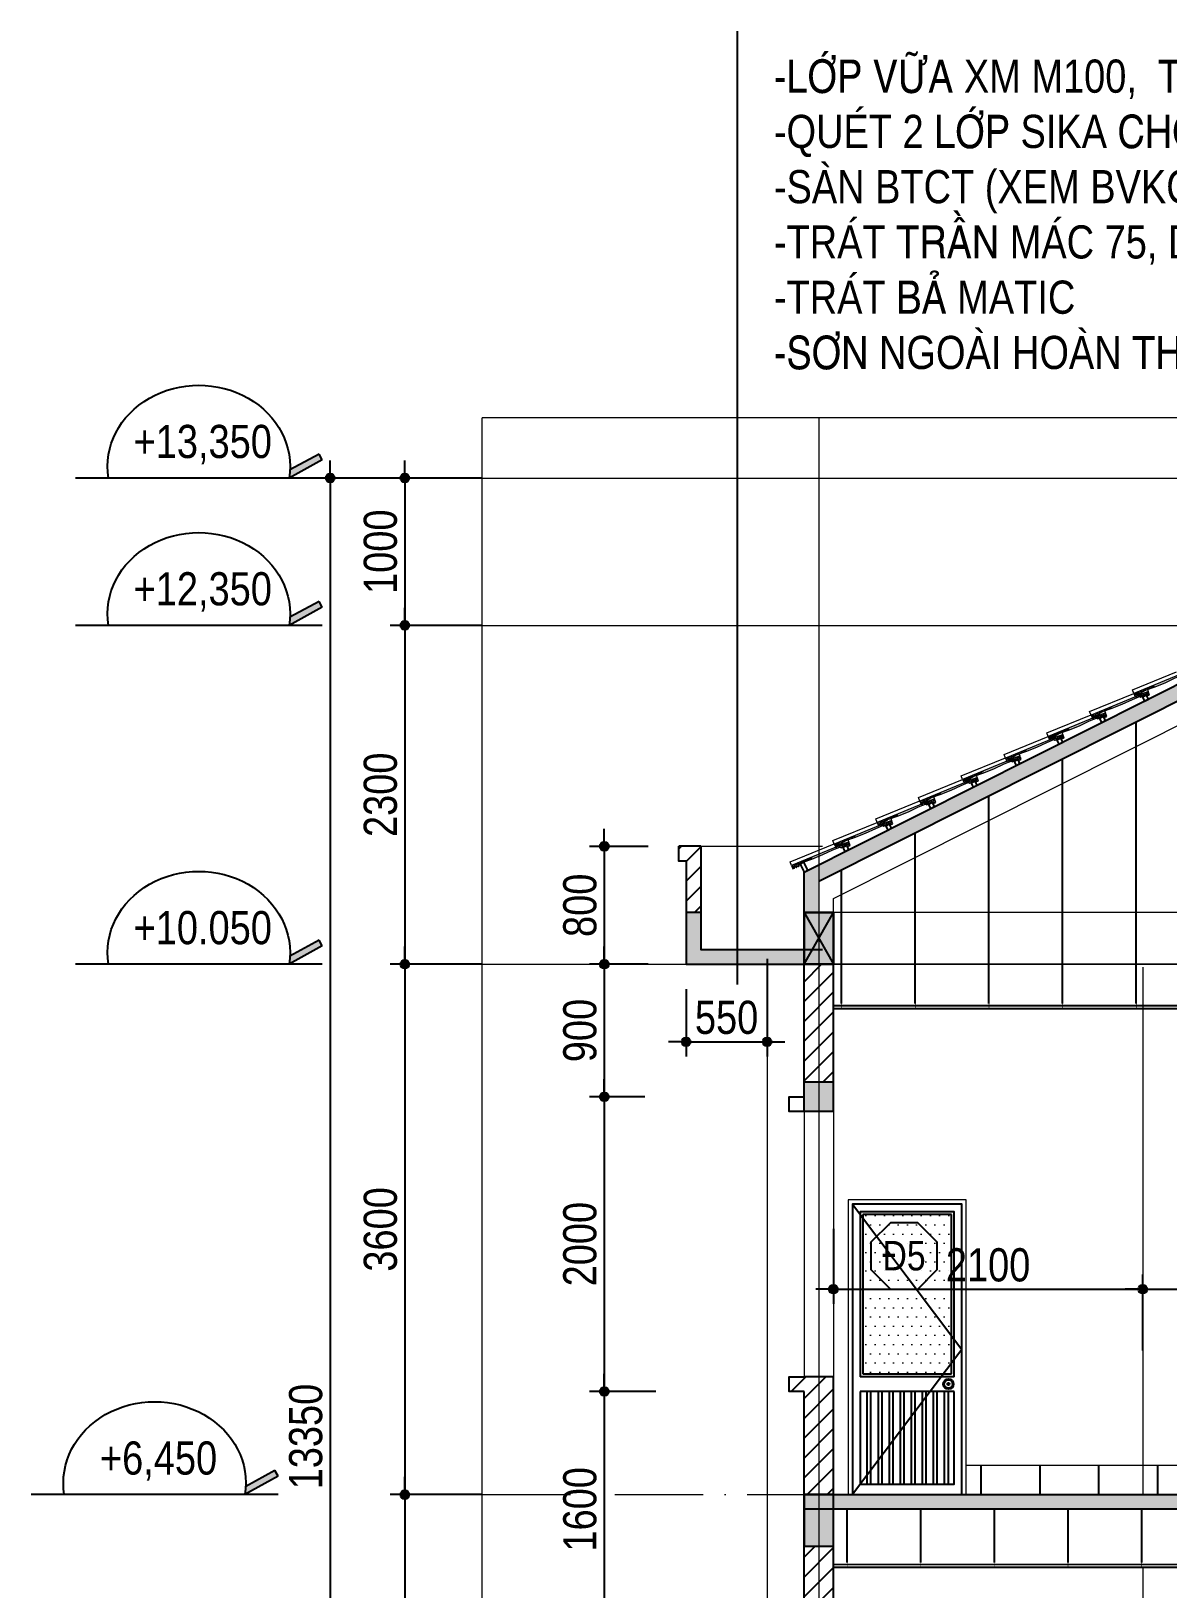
# Model space of a CAD drawing. Extents: x -79995 to 347433, y -157641 to 104789.
# Drawn here: x -18448 to -10732, y -88721 to -78148 of the extents above; entities that cross this region are included whole.
import ezdxf
from ezdxf.enums import TextEntityAlignment as Align

# ---------------------------------------------------------------- set-up
doc = ezdxf.new("R2010")
doc.units = 0
doc.linetypes.add('ACAD_ISO10W100', pattern=[18, 12, -3, 0, -3])
doc.layers.get('DEFPOINTS').update_dxf_attribs({"linetype": 'CONTINUOUS'})
for name, color, linetype in [('009', 251, 'CONTINUOUS'), ('daucat', 220, 'CONTINUOUS'), ('DIM', 1, 'CONTINUOUS'), ('DOOR', 20, 'CONTINUOUS'), ('HACH', 8, 'CONTINUOUS'), ('HACTH', 8, 'CONTINUOUS'), ('HATCH', 8, 'CONTINUOUS'), ('netthay', 2, 'CONTINUOUS'), ('TAGS', 60, 'CONTINUOUS'), ('TEXT', 7, 'CONTINUOUS'), ('TUONG', 131, 'CONTINUOUS')]:
    doc.layers.add(name, color=color, linetype=linetype)
for name, color, linetype, lineweight in [('kinh', 153, 'CONTINUOUS', 13), ('NET-THAY', 2, 'CONTINUOUS', 13), ('TRUC', 24, 'CONTINUOUS', 0)]:
    doc.layers.add(name, color=color, linetype=linetype, lineweight=lineweight)
doc.styles.add('HEL-CONDENSE', font='')
doc.styles.add('HELVE-CONDENSE', font='')
doc.styles.get("Standard").update_dxf_attribs({"font": '', "height": 25})
doc.styles.add('VNI-HELVE-CONDENSEN', font='')
doc.styles.get('HEL-CONDENSE').set_extended_font_data('VNI-Helve-Condense')
doc.styles.get('HELVE-CONDENSE').set_extended_font_data('VNI-Helve')
doc.styles.get('Standard').set_extended_font_data('VNI-Helve-Condense')
doc.styles.get('VNI-HELVE-CONDENSEN').set_extended_font_data('VNI-Helve-Condense')
doc.dimstyles.new('D100', dxfattribs={"dimtxt": 225, "dimasz": 1.2, "dimexe": 100, "dimexo": 0, "dimgap": 50, "dimtad": 1, "dimdec": 0, "dimzin": 13, "dimdsep": 46, "dimtxsty": 'HEL-CONDENSE', "dimblk": 'D50', "dimcen": 0, "dimclrd": 1, "dimclre": 1, "dimclrt": 7, "dimadec": 0, "dimazin": 0, "dimtfac": 1, "dimtdec": 0, "dimtmove": 0, "dimatfit": 3, "dimldrblk": 'D50', "dimfxl": 1, "dimtolj": 1, "dimtzin": 13, "dimarcsym": 0})
doc.dimstyles.get("Standard").update_dxf_attribs({"dimtxt": 0.18, "dimasz": 0.18, "dimexe": 0.18, "dimexo": 0.0625, "dimgap": 0.09, "dimtad": 0, "dimtih": 1, "dimtoh": 1, "dimdec": 4, "dimzin": 0, "dimdsep": 46, "dimtxsty": 'Standard', "dimcen": 0.09, "dimadec": 0, "dimazin": 0, "dimtfac": 1, "dimtdec": 4, "dimtofl": 0, "dimtmove": 0, "dimatfit": 3, "dimfxl": 1, "dimtolj": 1, "dimtzin": 0, "dimarcsym": 0})
pattern_1 = [(45, (-1313457.57, -279610.975), (-67.351921, 67.351921), [])]
pattern_2 = [(50, (-273694.05, -159675.198), (7.17260183, -0.62752135), [0.75, -8.25]), (355, (-273694.05, -159675.198), (-1.38751334, 7.52192134), [0.6, -6.6]), (100.4514, (-273693.452, -159675.25), (5.78509382, 6.89439542), [0.6374019, -7.01142112]), (46.1842, (-273694.05, -159673.198), (10.67241049, -1.65519014), [1.125, -12.375]), (96.6356, (-273693.161, -159673.336), (9.34662706, 9.7411787), [0.95610288, -10.51713]), (351.1842, (-273694.05, -159673.198), (9.34661945, 9.741186), [0.9, -9.9]), (21, (-273693.05, -159673.698), (5.96907052, -4.02618891), [0.75, -8.25]), (326, (-273693.05, -159673.698), (2.43315332, 7.25150045), [0.6, -6.6]), (71.4514, (-273692.5525, -159674.0334), (8.40222629, 3.22530497), [0.6374019, -7.01142112]), (37.5, (-273694.05, -159675.1978), (0.121598553, 3.328938538), [0, -6.52, 0, -6.7, 0, -6.625]), (7.5, (-273694.05, -159675.198), (2.630695374, 3.94411712), [0, -3.82, 0, -6.37, 0, -2.525]), (327.5, (-273696.28, -159675.1978), (5.338224362, -0.225548717), [0, -2.5, 0, -7.8, 0, -10.35]), (317.5, (-273697.28, -159675.198), (5.83186169, 1.00104982), [0, -3.25, 0, -5.18, 0, -7.35])]

# ---------------------------------------------------------------- blocks, each defined once
blk = doc.blocks.new('D50')
at = {"layer": 'DIM'}
blk.add_hatch(color=256, dxfattribs=at).paths.add_polyline_path([(25, 0, 1), (-25, 0, 1)])
blk.add_line((25, 0), (100, 0), dxfattribs=at)
blk.add_circle((0, 0), 25, dxfattribs=at)
blk = doc.blocks.new('*D1067')
at = {"layer": 'DEFPOINTS', "color": 0, "transparency": 16777216}
for p in [(-15387, -81181), (-15911, -82181), (-15387, -82181)]:
    blk.add_point(p, dxfattribs=at)
at = {"layer": 'DIM', "color": 1, "lineweight": -2, "transparency": 16777216}
for p, q in [((-15387, -81181), (-16011, -81181)), ((-15911, -81182), (-15911, -82180)), ((-15387, -82181), (-16011, -82181))]:
    blk.add_line(p, q, dxfattribs=at)
at = {"layer": 'DIM', "color": 1, "lineweight": -2, "transparency": 16777216, "xscale": 1.199999999999999, "yscale": 1.199999999999999, "zscale": 1.199999999999999}
for p, rotation in [((-15911, -81181), 90), ((-15911, -82181), 270)]:
    blk.add_blockref('D50', p, dxfattribs=dict(at, rotation=rotation))
at = {"layer": 'DIM', "color": 7, "transparency": 16777216, "insert": (-16076, -81681), "char_height": 225, "attachment_point": 5, "rotation": 90, "style": 'HEL-CONDENSE'}
blk.add_mtext('\\A1;1000', dxfattribs=at)
blk = doc.blocks.new('*D1068')
at = {"layer": 'DEFPOINTS', "color": 0, "transparency": 16777216}
for p in [(-15387, -82181), (-15911, -84481), (-15387, -84481)]:
    blk.add_point(p, dxfattribs=at)
at = {"layer": 'DIM', "color": 1, "lineweight": -2, "transparency": 16777216}
for p, q in [((-15387, -82181), (-16011, -82181)), ((-15911, -82182), (-15911, -84480)), ((-15387, -84481), (-16011, -84481))]:
    blk.add_line(p, q, dxfattribs=at)
at = {"layer": 'DIM', "color": 1, "lineweight": -2, "transparency": 16777216, "xscale": 1.199999999999999, "yscale": 1.199999999999999, "zscale": 1.199999999999999}
for p, rotation in [((-15911, -82181), 90), ((-15911, -84481), 270)]:
    blk.add_blockref('D50', p, dxfattribs=dict(at, rotation=rotation))
at = {"layer": 'DIM', "color": 7, "transparency": 16777216, "insert": (-16076, -83331), "char_height": 225, "attachment_point": 5, "rotation": 90, "style": 'HEL-CONDENSE'}
blk.add_mtext('\\A1;2300', dxfattribs=at)
blk = doc.blocks.new('*D1069')
at = {"layer": 'DEFPOINTS', "color": 0, "transparency": 16777216}
for p in [(-15387, -84481), (-15911, -88081), (-15387, -88081)]:
    blk.add_point(p, dxfattribs=at)
at = {"layer": 'DIM', "color": 1, "lineweight": -2, "transparency": 16777216}
for p, q in [((-15387, -84481), (-16011, -84481)), ((-15911, -84482), (-15911, -88080)), ((-15387, -88081), (-16011, -88081))]:
    blk.add_line(p, q, dxfattribs=at)
at = {"layer": 'DIM', "color": 1, "lineweight": -2, "transparency": 16777216, "xscale": 1.199999999999999, "yscale": 1.199999999999999, "zscale": 1.199999999999999}
for p, rotation in [((-15911, -84481), 90), ((-15911, -88081), 270)]:
    blk.add_blockref('D50', p, dxfattribs=dict(at, rotation=rotation))
at = {"layer": 'DIM', "color": 7, "transparency": 16777216, "insert": (-16076, -86281), "char_height": 225, "attachment_point": 5, "rotation": 90, "style": 'HEL-CONDENSE'}
blk.add_mtext('\\A1;3600', dxfattribs=at)
blk = doc.blocks.new('*D1070')
at = {"layer": 'DEFPOINTS', "color": 0, "transparency": 16777216}
for p in [(-15387, -88081), (-15911, -91681), (-15387, -91681)]:
    blk.add_point(p, dxfattribs=at)
at = {"layer": 'DIM', "color": 1, "lineweight": -2, "transparency": 16777216}
for p, q in [((-15387, -88081), (-16011, -88081)), ((-15911, -88082), (-15911, -91680)), ((-15387, -91681), (-16011, -91681))]:
    blk.add_line(p, q, dxfattribs=at)
at = {"layer": 'DIM', "color": 1, "lineweight": -2, "transparency": 16777216, "xscale": 1.199999999999999, "yscale": 1.199999999999999, "zscale": 1.199999999999999}
for p, rotation in [((-15911, -88081), 90), ((-15911, -91681), 270)]:
    blk.add_blockref('D50', p, dxfattribs=dict(at, rotation=rotation))
at = {"layer": 'DIM', "color": 7, "transparency": 16777216, "insert": (-16076, -89881), "char_height": 225, "attachment_point": 5, "rotation": 90, "style": 'HEL-CONDENSE'}
blk.add_mtext('\\A1;3600', dxfattribs=at)
blk = doc.blocks.new('*D1073')
at = {"layer": 'DEFPOINTS', "color": 0, "transparency": 16777216}
for p in [(-16011, -81181), (-16418, -94531), (-16011, -94531)]:
    blk.add_point(p, dxfattribs=at)
at = {"layer": 'DIM', "color": 1, "lineweight": -2, "transparency": 16777216}
for p, q in [((-16011, -81181), (-16518, -81181)), ((-16418, -81182), (-16418, -94530)), ((-16011, -94531), (-16518, -94531))]:
    blk.add_line(p, q, dxfattribs=at)
at = {"layer": 'DIM', "color": 1, "lineweight": -2, "transparency": 16777216, "xscale": 1.199999999999999, "yscale": 1.199999999999999, "zscale": 1.199999999999999}
for p, rotation in [((-16418, -81181), 90), ((-16418, -94531), 270)]:
    blk.add_blockref('D50', p, dxfattribs=dict(at, rotation=rotation))
at = {"layer": 'DIM', "color": 7, "transparency": 16777216, "insert": (-16583, -87687), "char_height": 225, "attachment_point": 5, "rotation": 90, "style": 'HEL-CONDENSE'}
blk.add_mtext('\\A1;13350', dxfattribs=at)
blk = doc.blocks.new('CAODO')
at = {"layer": 'TAGS', "linetype": 'Continuous'}
h = blk.add_hatch(color=256, dxfattribs=at)
edge = h.paths.add_edge_path()
edge.add_line((-907, 181), (-931, 138))
edge.add_line((-931, 138), (-681, 0))
edge.add_ellipse((0, 87), major_axis=(688, 0), ratio=0.890858, start_angle=182.4779, end_angle=188.1666, ccw=False)
edge.add_line((-687, 61), (-907, 181))
for p, q in [((-931, 138), (-907, 181)), ((-931, 138), (-681, 0)), ((-907, 181), (-687, 61)), ((-931, 0), (931, 0))]:
    blk.add_line(p, q, dxfattribs=at)
blk.add_ellipse((0, 87), major_axis=(688, 0), ratio=0.890858, start_param=-0.142534, end_param=3.284126, dxfattribs=at)
at = {"layer": 'TAGS', "linetype": 'Continuous', "style": 'VNI-HELVE-CONDENSEN'}
blk.add_attdef('0.000', text='', height=250, dxfattribs=at).set_placement((0, 232), align=Align.MIDDLE_CENTER)
blk = doc.blocks.new('A$C7A4127E6')
at = {"layer": 'HATCH', "ltscale": 0.5}
h = blk.add_hatch(dxfattribs=at)
h.set_pattern_fill('ANSI32', color=256, scale=200, angle=45, style=0)
h.set_pattern_definition([(90, (-1008696.91, 357232.72), (-75, 1e-14), []), (90, (-1008671.91, 357257.72), (-75, 1e-14), [])])
h.paths.add_polyline_path([(-714, 1953), (-1101, 1953), (-1101, 1333)], flags=17)
h.paths.add_polyline_path([(-461, 1953), (-714, 1953), (-1101, 1333), (-1101, 1323), (-461, 1323)])
at = {"layer": 'kinh'}
h = blk.add_hatch(dxfattribs=at)
h.set_pattern_fill('DOTS', color=256, scale=1000, style=0)
h.set_pattern_definition([(0, (0, 0), (31.25, 62.5), [0, -62.5])])
h.paths.add_polyline_path([(-481, 2596), (-481, 3153), (-1080, 3153)])
h.paths.add_polyline_path([(-1081, 2073), (-570, 2073), (-481, 2198), (-481, 2596), (-1080, 3153), (-1081, 3153)])
h.paths.add_polyline_path([(-570, 2073), (-481, 2073), (-481, 2198)])
at = {"layer": 'DOOR'}
for p, q in [((-461, 2053), (-1101, 2053)), ((-461, 1953), (-1101, 1953))]:
    blk.add_line(p, q, dxfattribs=at)
for points in [[(-411, 1253), (-411, 3223), (-1151, 3223), (-1151, 1253)], [(-461, 2053), (-461, 3173), (-1101, 3173), (-1101, 2053)], [(-1101, 1953), (-1101, 1323), (-461, 1323), (-461, 1953)], [(-506, 2003), (-496, 2003)]]:
    blk.add_lwpolyline(points, dxfattribs=at)
blk.add_circle((-501, 2003), 35.2, dxfattribs=at)
at = {"layer": 'HACTH'}
for p, q in [((-481, 3153), (-1081, 3153)), ((-1081, 3153), (-1081, 2073)), ((-481, 2073), (-481, 3153)), ((-1081, 2073), (-481, 2073))]:
    blk.add_line(p, q, dxfattribs=at)
blk.add_lwpolyline([(-1151, 3223), (-411, 2238), (-1151, 1253)], dxfattribs=at)
for radius in [28.7, 7.25]:
    blk.add_circle((-501, 2003), radius, dxfattribs=at)
at = {"layer": 'NET-THAY'}
for points in [[(-381, 1253), (-381, 3253), (-1181, 3253), (-1181, 1253)], [(-381, 1253), (-1181, 1253)]]:
    blk.add_lwpolyline(points, dxfattribs=at)
blk = doc.blocks.new('A$C281F37C7')
at = {"layer": 'NET-THAY'}
h = blk.add_hatch(dxfattribs=at)
h.set_pattern_fill('AR-CONC', color=8, style=0)
h.set_pattern_definition(pattern_2)
h.paths.add_polyline_path([(135, 88), (166, 111), (161, 119), (7, 5), (18, -2), (76, 40)])
h = blk.add_hatch(dxfattribs=at)
h.set_pattern_fill('AR-CONC', color=8, style=0)
h.set_pattern_definition(pattern_2)
h.paths.add_polyline_path([(213, 140), (213, 141), (213, 141), (213, 141), (213, 142), (214, 143), (214, 143), (215, 143), (215, 143), (215, 143), (216, 143), (216, 143), (217, 143), (217, 143), (217, 143), (218, 143), (218, 143), (223, 137), (223, 137), (224, 136), (224, 136), (224, 136), (225, 136), (225, 136), (225, 136), (226, 136), (226, 136), (226, 136), (227, 136), (227, 136), (227, 136), (241, 146), (226, 167), (161, 119), (166, 111), (176, 118), (177, 118), (183, 116), (183, 116), (184, 116), (184, 116), (184, 116), (184, 116), (185, 116), (199, 129), (200, 129), (200, 129), (202, 131), (202, 131), (210, 138), (210, 138), (212, 140), (212, 140), (212, 140), (213, 140)])
h = blk.add_hatch(dxfattribs=at)
h.set_pattern_fill('AR-CONC', color=8, style=0)
h.set_pattern_definition(pattern_2)
h.paths.add_polyline_path([(11, -7), (18, -2), (7, 5), (-112, -83), (-97, -103), (-89, -97), (-89, -97), (-89, -97), (-89, -97), (-88, -96), (-88, -96), (-88, -96), (-88, -95), (-87, -89), (-87, -89), (-87, -88), (-87, -88), (-87, -88), (-87, -87), (-86, -87), (-86, -87), (-86, -87), (-85, -86), (-85, -86), (-85, -86), (-84, -86), (-84, -86), (-84, -86), (-83, -86), (-78, -87), (-77, -87), (-77, -87), (-77, -87), (-76, -87), (-76, -87), (-76, -87), (-75, -87), (-75, -86), (-75, -86), (-75, -86), (-75, -86), (-74, -85), (-74, -85), (-74, -84), (-73, -79), (-73, -78), (-73, -78), (-73, -78), (-73, -77), (-73, -77), (-72, -77), (-72, -77), (-72, -76), (-71, -76), (-71, -76), (-71, -76), (-70, -76), (-70, -76), (-70, -76), (-64, -77), (-63, -77), (-63, -77), (-63, -77), (-62, -77), (-62, -77), (-62, -76), (-61, -76), (-61, -76), (-61, -76), (-61, -75), (-60, -75), (-60, -75), (-60, -74), (-60, -74), (-60, -74), (-60, -73), (-60, -73), (-61, -70), (-61, -70), (-61, -69), (-61, -68), (-61, -67), (-61, -67), (-61, -66), (-61, -65), (-61, -65), (-61, -64), (-61, -63), (-60, -63), (-60, -62), (-60, -61), (-59, -61), (-59, -60), (-58, -58), (-57, -58), (-57, -57), (-56, -57), (-50, -53), (-50, -53), (-50, -52), (-50, -52), (-49, -52), (-49, -51), (-49, -51), (-49, -49), (-49, -49), (-49, -48), (-49, -48), (-48, -48), (-48, -47), (-48, -47), (-35, -37)])
blk.add_line((217, 178), (226, 167), dxfattribs=at)
blk.add_lwpolyline([(-112, -83), (-127, -62), (134, 130)], dxfattribs=at)
blk.add_lwpolyline([(-75, -86), (-75, -86), (-75, -86), (-74, -85), (-74, -85), (-74, -84), (-73, -79), (-73, -78), (-73, -78), (-73, -78), (-73, -77), (-73, -77), (-72, -77), (-72, -77), (-72, -76), (-71, -76), (-71, -76), (-71, -76), (-70, -76), (-70, -76), (-70, -76), (-64, -77), (-63, -77), (-63, -77), (-63, -77), (-62, -77), (-62, -77), (-62, -76), (-61, -76), (-61, -76), (-61, -76), (-61, -75), (-60, -75), (-60, -75), (-60, -74), (-60, -74), (-60, -74), (-60, -73), (-60, -73), (-61, -70), (-61, -70), (-61, -69), (-61, -68), (-61, -67), (-61, -67), (-61, -66), (-61, -65), (-61, -65), (-61, -64), (-61, -63), (-60, -63), (-60, -62), (-60, -61), (-59, -61), (-59, -60), (-58, -58), (-57, -58), (-57, -57), (-56, -57), (-50, -53), (-50, -53), (-50, -52), (-50, -52), (-49, -52), (-49, -51), (-49, -51), (-49, -49), (-49, -49), (-49, -48), (-49, -48), (-48, -48), (-48, -47), (-48, -47), (-35, -37), (11, -7), (76, 40), (135, 88), (176, 118), (177, 118), (183, 116), (183, 116), (184, 116), (184, 116), (184, 116), (184, 116), (185, 116), (212, 140), (213, 140), (213, 140), (213, 141), (213, 141), (213, 141), (213, 142), (214, 143), (214, 143), (215, 143), (215, 143), (215, 143), (216, 143), (216, 143), (217, 143), (217, 143), (217, 143), (218, 143), (218, 143), (223, 137), (223, 137), (224, 136), (224, 136), (224, 136), (225, 136), (225, 136), (225, 136), (226, 136), (226, 136), (226, 136), (227, 136), (227, 136), (227, 136), (241, 146), (226, 167), (-112, -83), (-97, -103), (-89, -97), (-89, -97), (-89, -97), (-89, -97), (-88, -96), (-88, -96), (-88, -96), (-88, -95), (-87, -89), (-87, -89), (-87, -88), (-87, -88), (-87, -88), (-87, -87), (-86, -87), (-86, -87), (-86, -87), (-85, -86), (-85, -86), (-85, -86), (-84, -86), (-84, -86), (-84, -86), (-83, -86), (-78, -87), (-77, -87), (-77, -87), (-77, -87), (-76, -87), (-76, -87), (-76, -87), (-75, -87), (-75, -86)], close=True, dxfattribs=at)
blk = doc.blocks.new('KH-CUADI')
at = {"layer": 'TAGS'}
blk.add_lwpolyline([(-124, 300), (-300, 124), (-300, -124), (-124, -300), (124, -300), (300, -124), (300, 124), (124, 300)], close=True, dxfattribs=at)
at = {"layer": 'TAGS', "style": 'VNI-HELVE-CONDENSEN'}
blk.add_attdef('D', text='', height=300, dxfattribs=at).set_placement((0, 0), align=Align.MIDDLE)
blk = doc.blocks.new('*D1143')
at = {"layer": 'DEFPOINTS', "color": 0, "linetype": 'Continuous', "transparency": 16777216}
for p in [(-13452, -84445), (-14002, -84650), (-13452, -85008)]:
    blk.add_point(p, dxfattribs=at)
at = {"layer": 'DIM', "color": 1, "linetype": 'Continuous', "lineweight": -2, "transparency": 16777216}
for p, q in [((-13452, -84445), (-13452, -85108)), ((-14002, -84650), (-14002, -85108)), ((-14000, -85008), (-13453, -85008))]:
    blk.add_line(p, q, dxfattribs=at)
at = {"layer": 'DIM', "color": 1, "linetype": 'Continuous', "lineweight": -2, "transparency": 16777216, "xscale": 1.199999999999999, "yscale": 1.199999999999999, "zscale": 1.199999999999999, "rotation": 180}
blk.add_blockref('D50', (-14002, -85008), dxfattribs=at)
at = {"layer": 'DIM', "color": 1, "linetype": 'Continuous', "lineweight": -2, "transparency": 16777216, "xscale": 1.199999999999999, "yscale": 1.199999999999999, "zscale": 1.199999999999999}
blk.add_blockref('D50', (-13452, -85008), dxfattribs=at)
at = {"layer": 'DIM', "color": 7, "linetype": 'Continuous', "transparency": 16777216, "insert": (-13727, -84843), "char_height": 225, "attachment_point": 5, "style": 'HEL-CONDENSE'}
blk.add_mtext('\\A1;550', dxfattribs=at)
blk = doc.blocks.new('*D1144')
at = {"layer": 'DEFPOINTS', "color": 0, "linetype": 'Continuous', "transparency": 16777216}
for p in [(-13002, -86276), (-10902, -86687), (-10902, -87104)]:
    blk.add_point(p, dxfattribs=at)
at = {"layer": 'DIM', "color": 1, "linetype": 'Continuous', "lineweight": -2, "transparency": 16777216}
for p, q in [((-13002, -86276), (-13002, -86787)), ((-10902, -87104), (-10902, -86587)), ((-13000, -86687), (-10903, -86687))]:
    blk.add_line(p, q, dxfattribs=at)
at = {"layer": 'DIM', "color": 1, "linetype": 'Continuous', "lineweight": -2, "transparency": 16777216, "xscale": 1.199999999999999, "yscale": 1.199999999999999, "zscale": 1.199999999999999, "rotation": 180}
blk.add_blockref('D50', (-13002, -86687), dxfattribs=at)
at = {"layer": 'DIM', "color": 1, "linetype": 'Continuous', "lineweight": -2, "transparency": 16777216, "xscale": 1.199999999999999, "yscale": 1.199999999999999, "zscale": 1.199999999999999}
blk.add_blockref('D50', (-10902, -86687), dxfattribs=at)
at = {"layer": 'DIM', "color": 7, "linetype": 'Continuous', "transparency": 16777216, "insert": (-11952, -86523), "char_height": 225, "attachment_point": 5, "style": 'HEL-CONDENSE'}
blk.add_mtext('\\A1;2100', dxfattribs=at)
blk = doc.blocks.new('*D1145')
at = {"layer": 'DEFPOINTS', "color": 0, "linetype": 'Continuous', "transparency": 16777216}
for p in [(-5202, -86687), (-10902, -87104), (-5202, -87104)]:
    blk.add_point(p, dxfattribs=at)
at = {"layer": 'DIM', "color": 1, "linetype": 'Continuous', "lineweight": -2, "transparency": 16777216}
for p, q in [((-10902, -87104), (-10902, -86587)), ((-5202, -87104), (-5202, -86587)), ((-10900, -86687), (-5203, -86687))]:
    blk.add_line(p, q, dxfattribs=at)
at = {"layer": 'DIM', "color": 1, "linetype": 'Continuous', "lineweight": -2, "transparency": 16777216, "xscale": 1.199999999999999, "yscale": 1.199999999999999, "zscale": 1.199999999999999, "rotation": 180}
blk.add_blockref('D50', (-10902, -86687), dxfattribs=at)
at = {"layer": 'DIM', "color": 1, "linetype": 'Continuous', "lineweight": -2, "transparency": 16777216, "xscale": 1.199999999999999, "yscale": 1.199999999999999, "zscale": 1.199999999999999}
blk.add_blockref('D50', (-5202, -86687), dxfattribs=at)
at = {"layer": 'DIM', "color": 7, "linetype": 'Continuous', "transparency": 16777216, "insert": (-8052, -86523), "char_height": 225, "attachment_point": 5, "style": 'HEL-CONDENSE'}
blk.add_mtext('\\A1;5700', dxfattribs=at)
blk = doc.blocks.new('*D1158')
at = {"layer": 'DEFPOINTS', "color": 0, "linetype": 'Continuous', "transparency": 16777216}
for p in [(-14260, -83681), (-14557, -84481), (-14260, -84481)]:
    blk.add_point(p, dxfattribs=at)
at = {"layer": 'DIM', "color": 1, "linetype": 'Continuous', "lineweight": -2, "transparency": 16777216}
for p, q in [((-14260, -83681), (-14657, -83681)), ((-14557, -83682), (-14557, -84480)), ((-14260, -84481), (-14657, -84481))]:
    blk.add_line(p, q, dxfattribs=at)
at = {"layer": 'DIM', "color": 1, "linetype": 'Continuous', "lineweight": -2, "transparency": 16777216, "xscale": 1.199999999999999, "yscale": 1.199999999999999, "zscale": 1.199999999999999}
for p, rotation in [((-14557, -83681), 90), ((-14557, -84481), 270)]:
    blk.add_blockref('D50', p, dxfattribs=dict(at, rotation=rotation))
at = {"layer": 'DIM', "color": 7, "linetype": 'Continuous', "transparency": 16777216, "insert": (-14722, -84081), "char_height": 225, "attachment_point": 5, "rotation": 90, "style": 'HEL-CONDENSE'}
blk.add_mtext('\\A1;800', dxfattribs=at)
blk = doc.blocks.new('*D1159')
at = {"layer": 'DEFPOINTS', "color": 0, "linetype": 'Continuous', "transparency": 16777216}
for p in [(-14260, -84481), (-14557, -85381), (-14282, -85381)]:
    blk.add_point(p, dxfattribs=at)
at = {"layer": 'DIM', "color": 1, "linetype": 'Continuous', "lineweight": -2, "transparency": 16777216}
for p, q in [((-14260, -84481), (-14657, -84481)), ((-14557, -84482), (-14557, -85380)), ((-14282, -85381), (-14657, -85381))]:
    blk.add_line(p, q, dxfattribs=at)
at = {"layer": 'DIM', "color": 1, "linetype": 'Continuous', "lineweight": -2, "transparency": 16777216, "xscale": 1.199999999999999, "yscale": 1.199999999999999, "zscale": 1.199999999999999}
for p, rotation in [((-14557, -84481), 90), ((-14557, -85381), 270)]:
    blk.add_blockref('D50', p, dxfattribs=dict(at, rotation=rotation))
at = {"layer": 'DIM', "color": 7, "linetype": 'Continuous', "transparency": 16777216, "insert": (-14722, -84931), "char_height": 225, "attachment_point": 5, "rotation": 90, "style": 'HEL-CONDENSE'}
blk.add_mtext('\\A1;900', dxfattribs=at)
blk = doc.blocks.new('*D1160')
at = {"layer": 'DEFPOINTS', "color": 0, "linetype": 'Continuous', "transparency": 16777216}
for p in [(-14282, -85381), (-14557, -87381), (-14207, -87381)]:
    blk.add_point(p, dxfattribs=at)
at = {"layer": 'DIM', "color": 1, "linetype": 'Continuous', "lineweight": -2, "transparency": 16777216}
for p, q in [((-14282, -85381), (-14657, -85381)), ((-14557, -85382), (-14557, -87380)), ((-14207, -87381), (-14657, -87381))]:
    blk.add_line(p, q, dxfattribs=at)
at = {"layer": 'DIM', "color": 1, "linetype": 'Continuous', "lineweight": -2, "transparency": 16777216, "xscale": 1.199999999999999, "yscale": 1.199999999999999, "zscale": 1.199999999999999}
for p, rotation in [((-14557, -85381), 90), ((-14557, -87381), 270)]:
    blk.add_blockref('D50', p, dxfattribs=dict(at, rotation=rotation))
at = {"layer": 'DIM', "color": 7, "linetype": 'Continuous', "transparency": 16777216, "insert": (-14722, -86381), "char_height": 225, "attachment_point": 5, "rotation": 90, "style": 'HEL-CONDENSE'}
blk.add_mtext('\\A1;2000', dxfattribs=at)
blk = doc.blocks.new('*D1161')
at = {"layer": 'DEFPOINTS', "color": 0, "linetype": 'Continuous', "transparency": 16777216}
for p in [(-14207, -87381), (-14557, -88981), (-13911, -88981)]:
    blk.add_point(p, dxfattribs=at)
at = {"layer": 'DIM', "color": 1, "linetype": 'Continuous', "lineweight": -2, "transparency": 16777216}
for p, q in [((-14207, -87381), (-14657, -87381)), ((-14557, -87382), (-14557, -88980)), ((-13911, -88981), (-14657, -88981))]:
    blk.add_line(p, q, dxfattribs=at)
at = {"layer": 'DIM', "color": 1, "linetype": 'Continuous', "lineweight": -2, "transparency": 16777216, "xscale": 1.199999999999999, "yscale": 1.199999999999999, "zscale": 1.199999999999999}
for p, rotation in [((-14557, -87381), 90), ((-14557, -88981), 270)]:
    blk.add_blockref('D50', p, dxfattribs=dict(at, rotation=rotation))
at = {"layer": 'DIM', "color": 7, "linetype": 'Continuous', "transparency": 16777216, "insert": (-14722, -88181), "char_height": 225, "attachment_point": 5, "rotation": 90, "style": 'HEL-CONDENSE'}
blk.add_mtext('\\A1;1600', dxfattribs=at)

msp = doc.modelspace()

# ---------------------------------------------------------------- hatches: boundary and pattern name
at = {"layer": '009'}
h = msp.add_hatch(dxfattribs=at)
h.set_pattern_fill('ANSI31', color=256, scale=30, style=0)
h.set_pattern_definition(pattern_1)
h.paths.add_polyline_path([(-13901.548, -83680.733), (-14051.548, -83680.733), (-14051.548, -83780.733), (-14001.548, -83780.733), (-14001.548, -84130.733), (-13901.548, -84130.733)])
h.paths.add_polyline_path([(-13101.548, -84480.733), (-13201.548, -84480.733), (-13201.548, -85280.733), (-13101.548, -85280.733)])
h.paths.add_polyline_path([(-13001.548, -84480.733), (-13101.548, -84480.733), (-13101.548, -85280.733), (-13001.548, -85280.733)])
h = msp.add_hatch(dxfattribs=at)
h.set_pattern_fill('ANSI31', color=256, scale=30, style=0)
h.set_pattern_definition(pattern_1)
h.paths.add_polyline_path([(-13101.548, -90880.733), (-13201.548, -90880.733), (-13301.548, -90880.733), (-13301.548, -90980.733), (-13201.548, -90980.733), (-13201.548, -91680.733), (-13101.548, -91680.733)])
h.paths.add_polyline_path([(-13001.548, -90880.733), (-13101.548, -90880.733), (-13101.548, -91680.733), (-13001.548, -91680.733)])
h.paths.add_polyline_path([(-13101.548, -88430.733), (-13201.548, -88430.733), (-13201.548, -88880.733), (-13101.548, -88880.733)])
h.paths.add_polyline_path([(-13001.548, -88430.733), (-13101.548, -88430.733), (-13101.548, -88880.733), (-13001.548, -88880.733)])
h.paths.add_polyline_path([(-13101.548, -87280.733), (-13201.548, -87280.733), (-13301.548, -87280.733), (-13301.548, -87380.733), (-13201.548, -87380.733), (-13201.548, -88080.733), (-13101.548, -88080.733)])
h.paths.add_polyline_path([(-13001.548, -87280.733), (-13101.548, -87280.733), (-13101.548, -88080.733), (-13001.548, -88080.733)])
at = {"layer": 'NET-THAY'}
h = msp.add_hatch(dxfattribs=at)
h.set_pattern_fill('AR-CONC', color=8, style=0)
h.set_pattern_definition([(35.9228278, (-315727.311, -171191.935), (6.80457029, -2.35325798), [0.75, -8.25]), (340.9228278, (-315727.311, -171191.935), (0.48370129, 7.6335134), [0.6, -6.6]), (86.3742278, (-315726.744, -171192.131), (7.28827564, 5.2802497), [0.6374019, -7.01142112]), (32.107028, (-315726.8245, -171189.995), (9.94931778, -4.20131832), [1.125, -12.375]), (82.558428, (-315725.995, -171190.345), (11.4352715, 7.1752746), [0.95610288, -10.51713]), (337.107028, (-315726.824, -171189.995), (11.4352659, 7.1752835), [0.9, -9.9]), (6.9228278, (-315725.976, -171190.723), (4.81052917, -5.35712694), [0.75, -8.25]), (311.9228278, (-315725.976, -171190.723), (4.12385541, 6.44191822), [0.6, -6.6]), (57.3742278, (-315725.575, -171191.1696), (8.93438536, 1.0847843), [0.6374019, -7.01142112]), (23.4228278, (-315727.311, -171191.935), (0.927639804, 3.199390941), [0, -6.52, 0, -6.7, 0, -6.625]), (353.4228278, (-315727.311, -171191.935), (3.511014947, 3.18581105), [0, -3.82, 0, -6.37, 0, -2.525]), (313.4228278, (-315729.474, -171191.3925), (5.12305225, -1.517183968), [0, -2.5, 0, -7.8, 0, -10.35]), (303.4228278, (-315730.444, -171191.1493), (5.900208975, -0.447488114), [0, -3.25, 0, -5.18, 0, -7.35])])
h.paths.add_polyline_path([(-11405.714, -82891.909), (-11397.63, -82888.584), (-11407.011, -82878.71), (-11543.72, -82934.939), (-11534.058, -82958.43), (-11525.244, -82954.805), (-11524.918, -82954.648), (-11524.612, -82954.457), (-11524.33, -82954.232), (-11524.074, -82953.976), (-11523.849, -82953.693), (-11523.657, -82953.387), (-11523.502, -82953.061), (-11521.282, -82947.379), (-11521.148, -82947.037), (-11520.975, -82946.713), (-11520.767, -82946.411), (-11520.525, -82946.135), (-11520.253, -82945.888), (-11519.954, -82945.675), (-11519.634, -82945.496), (-11519.294, -82945.356), (-11518.941, -82945.255), (-11518.579, -82945.196), (-11518.212, -82945.178), (-11517.846, -82945.203), (-11517.485, -82945.269), (-11517.134, -82945.376), (-11516.797, -82945.523), (-11511.708, -82947.783), (-11511.369, -82947.904), (-11511.019, -82947.985), (-11510.662, -82948.028), (-11510.302, -82948.029), (-11509.945, -82947.991), (-11509.594, -82947.912), (-11509.254, -82947.795), (-11508.929, -82947.64), (-11508.624, -82947.45), (-11508.342, -82947.227), (-11508.087, -82946.973), (-11507.862, -82946.693), (-11507.669, -82946.389), (-11507.513, -82946.065), (-11505.224, -82940.577), (-11505.068, -82940.254), (-11504.876, -82939.951), (-11504.651, -82939.671), (-11504.397, -82939.418), (-11504.116, -82939.194), (-11503.812, -82939.004), (-11503.488, -82938.849), (-11503.149, -82938.732), (-11502.799, -82938.653), (-11502.442, -82938.613), (-11502.083, -82938.614), (-11501.726, -82938.655), (-11501.377, -82938.736), (-11501.038, -82938.856), (-11495.551, -82941.145), (-11495.203, -82941.267), (-11494.843, -82941.349), (-11494.476, -82941.388), (-11494.107, -82941.385), (-11493.741, -82941.34), (-11493.383, -82941.252), (-11493.037, -82941.124), (-11492.708, -82940.957), (-11492.4, -82940.753), (-11492.118, -82940.516), (-11491.866, -82940.247), (-11491.645, -82939.951), (-11491.461, -82939.632), (-11491.314, -82939.293), (-11491.207, -82938.94), (-11491.142, -82938.577), (-11491.119, -82938.209), (-11491.104, -82935.471), (-11491.08, -82934.761), (-11491.017, -82934.053), (-11490.914, -82933.35), (-11490.772, -82932.654), (-11490.591, -82931.966), (-11490.372, -82931.29), (-11490.116, -82930.627), (-11489.823, -82929.98), (-11489.494, -82929.35), (-11489.131, -82928.739), (-11488.733, -82928.15), (-11488.304, -82927.584), (-11487.843, -82927.043), (-11487.353, -82926.528), (-11486.835, -82926.041), (-11485.13, -82924.766), (-11484.517, -82924.407), (-11483.884, -82924.082), (-11483.235, -82923.794), (-11476.724, -82921.116), (-11476.372, -82920.943), (-11476.045, -82920.726), (-11475.749, -82920.468), (-11475.49, -82920.173), (-11475.271, -82919.848), (-11475.097, -82919.496), (-11474.42, -82917.874), (-11474.246, -82917.523), (-11474.027, -82917.197), (-11473.767, -82916.903), (-11473.472, -82916.645), (-11473.145, -82916.427), (-11472.792, -82916.255), (-11457.72, -82910.055)])
at = {"layer": 'TUONG'}
h = msp.add_hatch(color=4, dxfattribs=at)
h.paths.add_polyline_path([(-4201.548, -82319.863), (-7001.548, -82319.863), (-7001.548, -82419.863), (-4201.548, -82419.863)])
h.paths.add_polyline_path([(-7201.548, -82319.863), (-10101.548, -82319.863), (-10101.548, -82419.863), (-7201.548, -82419.863)])
h.paths.add_polyline_path([(-13101.548, -83805.208), (-13201.548, -83855.453), (-13201.548, -84130.733), (-13101.548, -84130.733)])
h.paths.add_polyline_path([(-13101.548, -83917.121), (-10121.639, -82419.863), (-10101.548, -82419.863), (-10101.548, -82319.863), (-10145.35, -82319.863), (-13101.548, -83805.208)])
h = msp.add_hatch(color=4, dxfattribs=at)
h.paths.add_polyline_path([(-13076.548, -84380.733), (-13076.548, -84480.733), (-13201.548, -84480.733), (-13201.548, -84380.733)])
h.paths.add_polyline_path([(-13901.548, -84130.733), (-14001.548, -84130.733), (-14001.548, -84480.733), (-13201.548, -84480.733), (-13201.548, -84380.733), (-13901.548, -84380.733)])
h = msp.add_hatch(color=256, dxfattribs=at)
h.paths.add_polyline_path([(-13101.548, -85280.733), (-13201.548, -85280.733), (-13201.548, -85480.733), (-13101.548, -85480.733)])
h.paths.add_polyline_path([(-13001.548, -85280.733), (-13101.548, -85280.733), (-13101.548, -85480.733), (-13001.548, -85480.733)])
msp.add_hatch(color=256, dxfattribs=at).paths.add_polyline_path([(-13201.548, -88080.733), (19998.452, -88080.733), (19998.452, -88180.733), (-13201.548, -88180.733)])

# ---------------------------------------------------------------- linework, layer by layer
at = {"layer": 'daucat', "const_width": 4}
for points in [[(-12946.548, -84680.733), (-12946.548, -84780.733), (-12976.548, -84780.733)], [(-12946.548, -84680.733), (-12946.548, -84780.733), (-12916.548, -84780.733)], [(-12446.548, -84680.733), (-12446.548, -84780.733), (-12476.548, -84780.733)], [(-12446.548, -84680.733), (-12446.548, -84780.733), (-12416.548, -84780.733)], [(-11946.548, -84680.733), (-11946.548, -84780.733), (-11976.548, -84780.733)], [(-11946.548, -84680.733), (-11946.548, -84780.733), (-11916.548, -84780.733)], [(-11446.548, -84680.733), (-11446.548, -84780.733), (-11476.548, -84780.733)], [(-11446.548, -84680.733), (-11446.548, -84780.733), (-11416.548, -84780.733)], [(-10946.548, -84680.733), (-10946.548, -84780.733), (-10976.548, -84780.733)], [(-10946.548, -84680.733), (-10946.548, -84780.733), (-10916.548, -84780.733)], [(-12908.749, -88476.547), (-12908.749, -88576.547), (-12938.749, -88576.547)], [(-12908.749, -88476.547), (-12908.749, -88576.547), (-12878.749, -88576.547)], [(-12408.749, -88476.547), (-12408.749, -88576.547), (-12438.749, -88576.547)], [(-12408.749, -88476.547), (-12408.749, -88576.547), (-12378.749, -88576.547)], [(-11908.749, -88476.547), (-11908.749, -88576.547), (-11938.749, -88576.547)], [(-11908.749, -88476.547), (-11908.749, -88576.547), (-11878.749, -88576.547)], [(-11408.749, -88476.547), (-11408.749, -88576.547), (-11438.749, -88576.547)], [(-11408.749, -88476.547), (-11408.749, -88576.547), (-11378.749, -88576.547)], [(-10908.749, -88476.547), (-10908.749, -88576.547), (-10938.749, -88576.547)], [(-10908.749, -88476.547), (-10908.749, -88576.547), (-10878.749, -88576.547)]]:
    msp.add_lwpolyline(points, dxfattribs=at)
at = {"layer": 'DOOR'}
for p, q in [((-12001.548, -87880.733), (-12001.548, -88080.733)), ((-11601.548, -87880.733), (-11601.548, -88080.733)), ((-11201.548, -87880.733), (-11201.548, -88080.733)), ((-10801.548, -87880.733), (-10801.548, -88080.733)), ((19798.455, -88560.733), (-13001.545, -88556.547))]:
    msp.add_line(p, q, dxfattribs=at)
at = {"layer": 'DOOR', "linetype": 'Continuous'}
msp.add_line((19798.452, -88580.733), (-13001.548, -88576.547), dxfattribs=at)
at = {"layer": 'DOOR'}
for points in [[(-13001.548, -84760.733), (19798.452, -84760.733)], [(-13001.548, -84780.733), (19798.452, -84780.733)]]:
    msp.add_lwpolyline(points, dxfattribs=at)
at = {"layer": 'HACH'}
for points in [[(-10946.548, -84747.143), (-10946.548, -82834.339)], [(-11446.548, -84747.143), (-11446.548, -83085.565)], [(-11946.548, -84747.143), (-11946.548, -83336.79)], [(-12446.548, -84747.143), (-12446.548, -83588.016)], [(-12946.548, -84747.143), (-12946.548, -83839.241)], [(-12908.749, -88542.957), (-12908.749, -88176.547)], [(-12408.749, -88542.957), (-12408.749, -88176.547)], [(-11908.749, -88542.957), (-11908.749, -88176.547)], [(-11408.749, -88542.957), (-11408.749, -88176.547)], [(-10908.749, -88542.957), (-10908.749, -88176.547)]]:
    msp.add_lwpolyline(points, dxfattribs=at)
at = {"layer": 'NET-THAY'}
for p, q in [((-13001.548, -84034.746), (-9787.538, -82419.863)), ((-13976.548, -83680.733), (-13076.548, -83680.733)), ((-13001.548, -84130.733), (-13001.548, -84034.746)), ((19898.452, -84130.733), (-13101.548, -84130.733)), ((19798.452, -84480.733), (-13001.548, -84480.733)), ((-10901.548, -84500.733), (-10901.548, -88080.733)), ((-13201.548, -85480.733), (-13201.548, -87280.733)), ((-13001.548, -85480.733), (-13001.548, -87280.733)), ((-12101.548, -87880.733), (-5201.548, -87880.733)), ((-10901.483, -88576.815), (-10901.548, -91680.733))]:
    msp.add_line(p, q, dxfattribs=at)
msp.add_lwpolyline([(-13451.548, -84480.733), (-13451.548, -93780.733)], dxfattribs=at)
at = {"layer": 'TEXT'}
msp.add_line((-13655.72, -78147.622), (-13655.72, -84619.022), dxfattribs=at)
at = {"layer": 'TRUC', "linetype": 'ACAD_ISO10W100', "ltscale": 50}
msp.add_line((-15386.532, -88080.733), (21808.188, -88080.733), dxfattribs=at)
at = {"layer": 'TRUC', "linetype": 'ACAD_ISO10W100', "ltscale": 0.2}
for points in [[(-15386.532, -80769.167), (21808.188, -80769.167)], [(-13101.548, -80769.167), (-13101.548, -94830.733)], [(-15386.532, -81180.733), (21808.188, -81180.733)], [(-15386.532, -82180.733), (21808.188, -82180.733)], [(-15386.532, -84480.733), (21808.188, -84480.733)]]:
    msp.add_lwpolyline(points, dxfattribs=at)
msp.add_lwpolyline([(-15386.532, -80769.167), (21808.188, -80769.167), (21808.188, -94830.733), (-15386.532, -94830.733)], close=True, dxfattribs=at)
at = {"layer": 'TUONG', "color": 4}
for p, q in [((-13201.548, -83855.453), (-10145.35, -82319.863)), ((-13101.548, -83917.121), (-10121.639, -82419.863)), ((-13201.548, -84130.733), (-13201.548, -83855.453)), ((-13901.548, -84130.733), (-14001.548, -84130.733)), ((-13201.548, -84480.733), (-13001.548, -84130.733)), ((-13201.548, -84130.733), (-13001.548, -84480.733)), ((-13201.548, -84480.733), (-13001.548, -84130.733)), ((-13201.548, -84130.733), (-13001.548, -84480.733)), ((-13201.548, -84280.733), (-13201.548, -84480.733)), ((-13201.548, -84280.733), (-13201.548, -84480.733)), ((-13201.548, -84280.733), (-13201.548, -84480.733)), ((-13001.548, -84280.733), (-13001.548, -84480.733)), ((-13201.548, -88230.733), (-13201.548, -88430.733))]:
    msp.add_line(p, q, dxfattribs=at)
at = {"layer": 'TUONG'}
for p, q in [((-13901.548, -83680.733), (-14051.548, -83680.733)), ((-13201.548, -84230.733), (-13201.548, -84130.733)), ((-13201.548, -84130.733), (-13201.548, -84230.733)), ((-13201.548, -85480.733), (-13201.548, -84480.733)), ((-13001.548, -85480.733), (-13001.548, -84480.733)), ((-13001.548, -85280.733), (-13201.548, -85280.733)), ((-13001.548, -85480.733), (-13201.548, -85480.733)), ((-13001.548, -87280.733), (-13201.548, -87280.733)), ((-13001.548, -88430.733), (-13001.548, -87280.733)), ((-13201.548, -88430.733), (-13201.548, -87380.733)), ((-13201.548, -88080.733), (19998.452, -88080.733)), ((-13201.548, -88180.733), (-13201.548, -88080.733)), ((19998.452, -88180.733), (-13201.548, -88180.733)), ((-13201.548, -88880.733), (-13201.548, -88430.733)), ((-13001.548, -88880.733), (-13001.548, -88430.733))]:
    msp.add_line(p, q, dxfattribs=at)
for points in [[(-10891.057, -82694.544), (-10864.25, -82681.075), (-10877.719, -82654.269), (-10904.526, -82667.738)], [(-11181.462, -82840.459), (-11154.656, -82826.99), (-11168.125, -82800.183), (-11194.931, -82813.652)], [(-11471.867, -82986.373), (-11445.061, -82972.904), (-11458.53, -82946.098), (-11485.336, -82959.567)], [(-11762.273, -83132.288), (-11735.466, -83118.819), (-11748.935, -83092.012), (-11775.742, -83105.481)], [(-12052.678, -83278.202), (-12025.871, -83264.733), (-12039.34, -83237.927), (-12066.147, -83251.396)], [(-12343.083, -83424.116), (-12316.277, -83410.648), (-12329.746, -83383.841), (-12356.552, -83397.31)], [(-12633.488, -83570.031), (-12606.682, -83556.562), (-12620.151, -83529.755), (-12646.957, -83543.224)], [(-12923.894, -83715.945), (-12897.087, -83702.476), (-12910.556, -83675.67), (-12937.362, -83689.139)], [(-13201.548, -83855.453), (-13174.741, -83841.984), (-13201.679, -83788.371), (-13228.486, -83801.84)]]:
    msp.add_lwpolyline(points, close=True, dxfattribs=at)
for points in [[(-14001.548, -83780.733), (-14051.548, -83780.733), (-14051.548, -83680.733), (-14051.548, -83680.733)], [(-13901.548, -83680.733), (-13901.548, -84380.733), (-13076.548, -84380.733)], [(-14001.548, -83780.733), (-14001.548, -84480.733), (-13076.548, -84480.733)], [(-13201.548, -85480.733), (-13301.548, -85480.733), (-13301.548, -85380.733), (-13201.548, -85380.733)], [(-13201.548, -87380.733), (-13301.548, -87380.733), (-13301.548, -87280.733), (-13201.548, -87280.733)]]:
    msp.add_lwpolyline(points, dxfattribs=at)
at = {"layer": 'TUONG', "color": 4}
for points in [[(-13001.548, -84130.733), (-13201.548, -84130.733), (-13201.548, -84480.733), (-13001.548, -84480.733)], [(-13201.548, -84130.733), (-13001.548, -84130.733), (-13001.548, -84480.733), (-13201.548, -84480.733)], [(-13201.548, -84130.733), (-13001.548, -84130.733), (-13001.548, -84480.733), (-13201.548, -84480.733)], [(-13001.548, -88080.733), (-13201.548, -88080.733), (-13201.548, -88430.733), (-13001.548, -88430.733)]]:
    msp.add_lwpolyline(points, close=True, dxfattribs=at)
at = {"layer": 'TUONG'}
for points in [[(-13001.548, -84480.733), (-13201.548, -84480.733), (-13001.548, -84130.733), (-13201.548, -84130.733)], [(-13001.548, -84480.733), (-13201.548, -84480.733), (-13001.548, -84130.733), (-13201.548, -84130.733)], [(-13001.548, -84480.733), (-13201.548, -84480.733), (-13001.548, -84130.733), (-13201.548, -84130.733)], [(-13201.548, -84480.733), (-13001.548, -84480.733), (-13201.548, -84130.733), (-13001.548, -84130.733)], [(-13001.548, -88430.733), (-13201.548, -88430.733), (-13001.548, -88080.733), (-13201.548, -88080.733)]]:
    msp.add_trace(points, dxfattribs=at)

# ---------------------------------------------------------------- block references
at = {"layer": 'DOOR'}
msp.add_blockref('A$C7A4127E6', (-11720.38, -89333.755), dxfattribs=at)
at = {"layer": 'netthay', "color": 8, "rotation": 345.9228278490406}
for p in [(-10834.186, -82590.328), (-11124.591, -82736.242), (-11414.996, -82882.157), (-11705.403, -83028.072), (-11705.402, -83028.071), (-11995.808, -83173.986), (-11995.807, -83173.986), (-12286.214, -83319.901), (-12286.212, -83319.9), (-12576.619, -83465.815), (-12576.617, -83465.814), (-12867.022, -83611.729), (-13157.428, -83757.643)]:
    msp.add_blockref('A$C281F37C7', p, dxfattribs=at)
at = {"layer": 'TAGS', "linetype": 'Continuous'}
ref = msp.add_blockref('CAODO', (-17309.699, -81180.733), dxfattribs=dict(at, xscale=-0.9000000001396984, yscale=0.9000000001396984, zscale=0.9))
ref.add_attrib('0.000', '+13,350', dxfattribs={"color": 7, "linetype": 'Continuous', "height": 225, "style": 'VNI-HELVE-CONDENSEN'}).set_placement((-17282.866, -80932.635), align=Align.MIDDLE_CENTER)
ref = msp.add_blockref('CAODO', (-17309.699, -82180.733), dxfattribs=dict(at, xscale=-0.9000000001396984, yscale=0.9000000001396984, zscale=0.9))
ref.add_attrib('0.000', '+12,350', dxfattribs={"color": 7, "linetype": 'Continuous', "height": 225, "style": 'VNI-HELVE-CONDENSEN'}).set_placement((-17282.866, -81932.635), align=Align.MIDDLE_CENTER)
ref = msp.add_blockref('CAODO', (-17309.699, -84480.733), dxfattribs=dict(at, xscale=-0.9000000001396984, yscale=0.9000000001396984, zscale=0.9))
ref.add_attrib('0.000', '+10.050', dxfattribs={"color": 7, "linetype": 'Continuous', "height": 225, "style": 'VNI-HELVE-CONDENSEN'}).set_placement((-17282.866, -84232.635), align=Align.MIDDLE_CENTER)
ref = msp.add_blockref('KH-CUADI', (-12522.281, -86460.56), dxfattribs=dict(at, xscale=0.75, yscale=0.75, zscale=0.75, rotation=180))
ref.add_attrib('D', 'Ñ5', dxfattribs={"color": 7, "height": 200, "style": 'VNI-HELVE-CONDENSEN'}).set_placement((-12522.281, -86460.56), align=Align.MIDDLE)
ref = msp.add_blockref('CAODO', (-17609.699, -88080.733), dxfattribs=dict(at, xscale=-0.9000000001396984, yscale=0.9000000001396984, zscale=0.9))
ref.add_attrib('0.000', '+6,450', dxfattribs={"color": 7, "linetype": 'Continuous', "height": 225, "style": 'VNI-HELVE-CONDENSEN'}).set_placement((-17582.866, -87832.635), align=Align.MIDDLE_CENTER)

# ---------------------------------------------------------------- texts
at = {"layer": 'TEXT', "linetype": 'Continuous', "insert": (-13405.993, -80497.251), "char_height": 225, "width": 8463.81886, "attachment_point": 7, "style": 'HELVE-CONDENSE'}
msp.add_mtext('{\\fVNI-Helve-Condense|b0|i0|c0|p2;\\P-LÔÙP VÖÕA XM M100,  TAÏO DOÁC CHOÅ MOÛNG NHAÁT DAØY 20\\P-QUEÙT 2 LÔÙP SIKA CHOÁNG THAÁM\\P-SAØN BTCT (XEM BVKC)\\P-TRAÙT TRAÀN MAÙC 75, DAØY 15\\P-TRAÙT BAÛ MATIC \\P-SÔN NGOAØI HOAØN THIEÄN 3 NÖÔÙC}', dxfattribs=at)

# ---------------------------------------------------------------- dimensions: what is measured, and where the dimension line sits
at = {"layer": 'DIM'}
for base, p1, p2, picture, middle in [((-16417.975, -94530.733), (-16011.009, -81180.733), (-16011.009, -94530.733), '*D1073', (-16417.975, -87686.881)), ((-15911.009, -82180.733), (-15386.532, -81180.733), (-15386.532, -82180.733), '*D1067', (-15911.009, -81680.733))]:
    dim = msp.add_linear_dim(base=base, p1=p1, p2=p2, angle=90, dimstyle='Standard', override={"dimtxt": 225, "dimasz": 1.2, "dimexe": 100, "dimexo": 0, "dimgap": 50, "dimtad": 1, "dimtih": 0, "dimtoh": 0, "dimdec": 2, "dimzin": 13, "dimtxsty": 'HEL-CONDENSE', "dimblk": 'D50', "dimcen": 0, "dimclrd": 1, "dimclre": 1, "dimclrt": 7, "dimtdec": 2, "dimtofl": 1, "dimldrblk": 'D50', "dimtzin": 13}, dxfattribs=at)
    dim.commit()
    dim.dimension.update_dxf_attribs({"geometry": picture, "text_midpoint": middle, "dimtype": 160})
for base, p1, p2, picture, middle in [((-15911.009, -84480.733), (-15386.532, -82180.733), (-15386.532, -84480.733), '*D1068', (-16075.909, -83330.733)), ((-15911.009, -88080.733), (-15386.532, -84480.733), (-15386.532, -88080.733), '*D1069', (-16075.909, -86280.733)), ((-15911.009, -91680.733), (-15386.532, -88080.733), (-15386.532, -91680.733), '*D1070', (-16075.909, -89880.733))]:
    dim = msp.add_linear_dim(base=base, p1=p1, p2=p2, angle=90, dimstyle='Standard', override={"dimtxt": 225, "dimasz": 1.2, "dimexe": 100, "dimexo": 0, "dimgap": 50, "dimtad": 1, "dimtih": 0, "dimtoh": 0, "dimdec": 2, "dimzin": 13, "dimtxsty": 'HEL-CONDENSE', "dimblk": 'D50', "dimcen": 0, "dimclrd": 1, "dimclre": 1, "dimclrt": 7, "dimtdec": 2, "dimtofl": 1, "dimtmove": 1, "dimldrblk": 'D50', "dimtzin": 13}, dxfattribs=at)
    dim.commit()
    dim.dimension.update_dxf_attribs({"geometry": picture, "text_midpoint": middle})
at = {"layer": 'DIM', "linetype": 'Continuous'}
dim = msp.add_linear_dim(base=(-14556.613, -84480.733), p1=(-14260.051, -83680.733), p2=(-14260.051, -84480.733), angle=90, dimstyle='D100', dxfattribs=at)
dim.commit()
dim.dimension.update_dxf_attribs({"geometry": '*D1158', "text_midpoint": (-14721.513, -84080.733)})
for base, p1, p2, picture, middle in [((-14556.613, -85380.733), (-14260.051, -84480.733), (-14282.189, -85380.733), '*D1159', (-14721.513, -84930.733)), ((-14556.613, -87380.733), (-14282.189, -85380.733), (-14207.189, -87380.733), '*D1160', (-14721.513, -86380.733)), ((-14556.613, -88980.733), (-14207.189, -87380.733), (-13911.485, -88980.733), '*D1161', (-14721.513, -88180.733))]:
    dim = msp.add_linear_dim(base=base, p1=p1, p2=p2, angle=90, dimstyle='D100', override={"dimtmove": 1}, dxfattribs=at)
    dim.commit()
    dim.dimension.update_dxf_attribs({"geometry": picture, "text_midpoint": middle})
for base, p1, p2, picture, middle in [((-13451.548, -85007.688), (-14001.548, -84649.863), (-13451.548, -84445.017), '*D1143', (-13726.548, -84842.788)), ((-10901.548, -86687.468), (-13001.548, -86275.594), (-10901.548, -87103.723), '*D1144', (-11951.548, -86522.568)), ((-5201.548, -86687.468), (-10901.548, -87103.723), (-5201.548, -87103.723), '*D1145', (-8051.548, -86522.568))]:
    dim = msp.add_linear_dim(base=base, p1=p1, p2=p2, dimstyle='D100', override={"dimtmove": 1}, dxfattribs=at)
    dim.commit()
    dim.dimension.update_dxf_attribs({"geometry": picture, "text_midpoint": middle})

doc.saveas('drawing.dxf')
